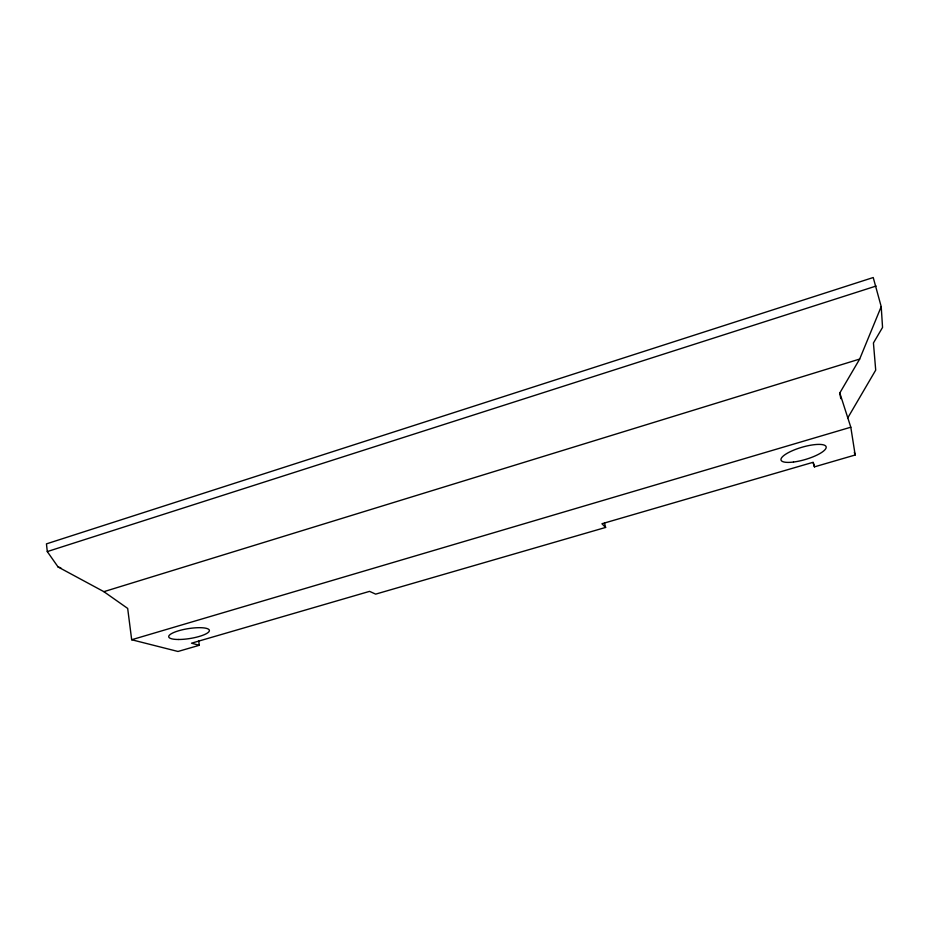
<?xml version="1.0" encoding="UTF-8"?>
<svg xmlns="http://www.w3.org/2000/svg" width="929" height="929" viewBox="0 0 929 929"><rect width="100%" height="100%" fill="white"/><g stroke="black" fill="none" stroke-linecap="round" stroke-linejoin="round"><path stroke-width="1.39" d="M840.768 398.657L839.804 392.967L859.673 359.07L881.215 306.64L873.225 277.527L46.45 543.871L47.286 551.582L58.074 566.969L103.874 591.668L127.679 608.425L131.674 639.744L177.985 651.473L199.305 645.295L198.701 641.068M847.747 417.922L875.71 370.125L873.434 342.975L882.55 327.426L881.215 306.64M47.286 551.582L876.117 286.039M103.874 591.668L859.673 359.07M131.674 639.744L850.801 427.212L839.804 392.967M813.177 462.747L814.443 466.857L855.179 455.001L850.801 427.212M604.558 523.259L605.615 527.44L375.676 594.13L369.568 591.367L191.502 643.193L199.305 645.295M58.074 566.969L60.803 567.828M605.615 527.44L601.934 523.747L813.2 462.27L814.443 466.857M854.32 452.318L855.179 455.001M178.6 639.489A20.612 5.017 -9 0 0 209.397 630.605A20.612 5.017 -9 0 0 179.088 630.64A20.612 5.017 -9 0 0 178.6 639.489M793.505 462.038A23.515 6.352 -16.4 0 0 826.16 446.884A23.515 6.352 -16.4 0 0 791.055 451.297A23.515 6.352 -16.4 0 0 793.505 462.038"/></g></svg>
